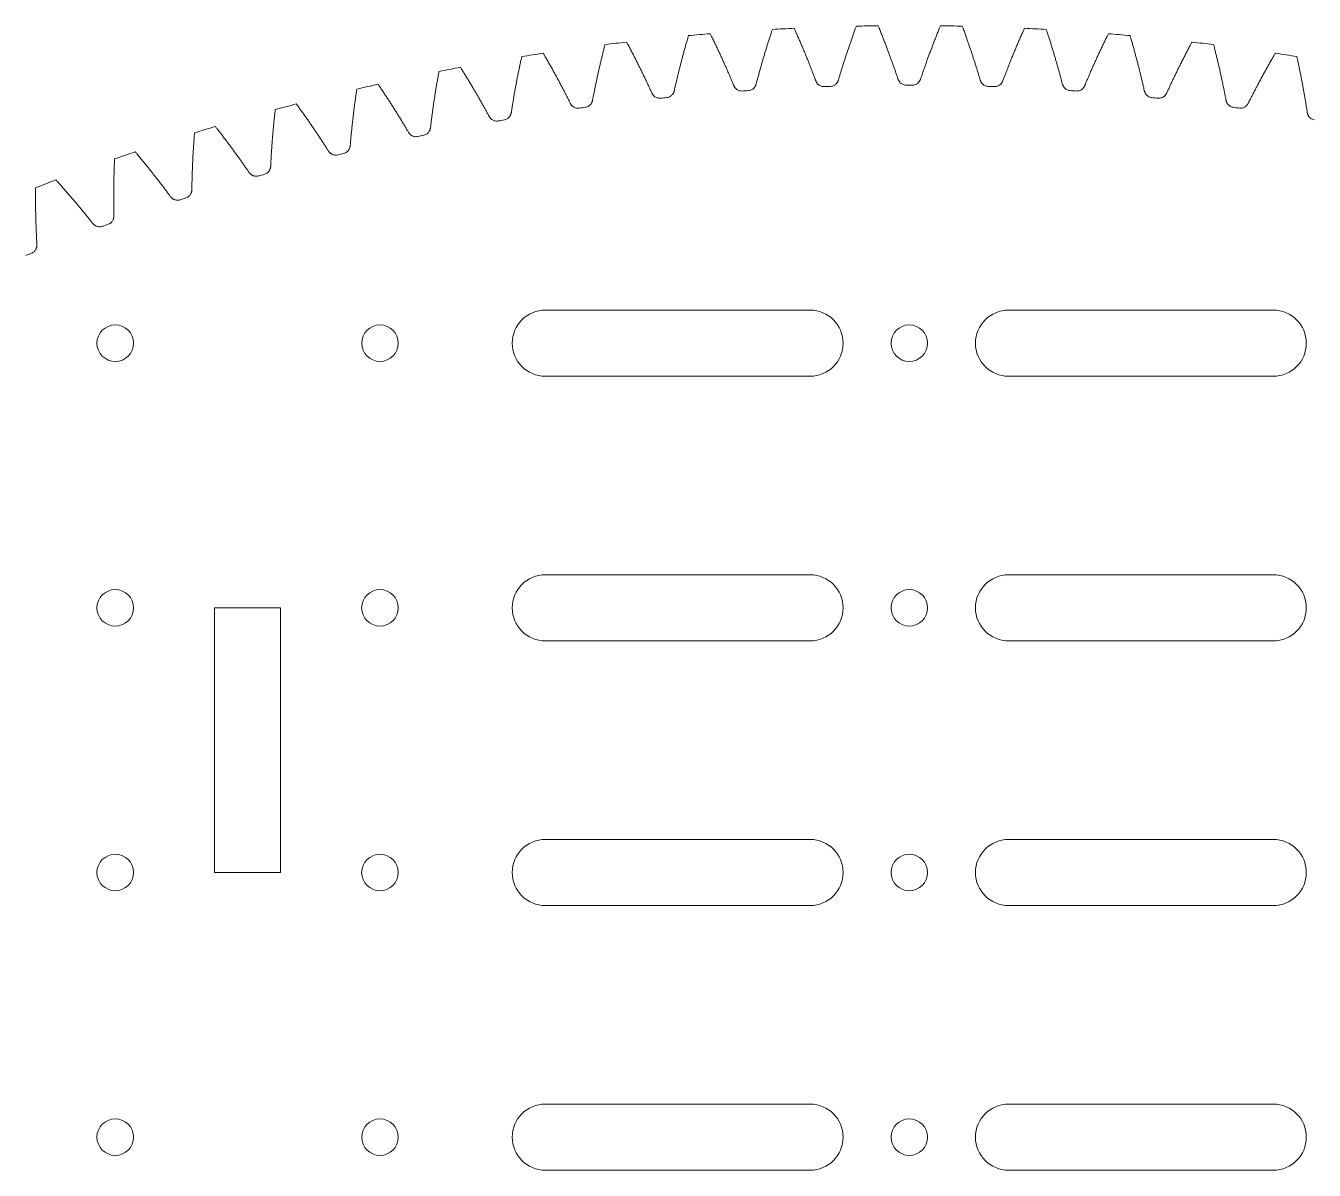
# Model space of a CAD drawing. Header units: inches. Extents: x 0.6 to 19, y 0.5 to 18.9.
# Drawn here: x 6.454 to 11.321, y 14.607 to 18.931 of the extents above; entities that cross this region are included whole.
import ezdxf

# ---------------------------------------------------------------- set-up
doc = ezdxf.new("R2010")
doc.units = ezdxf.units.IN
doc.header["$MEASUREMENT"] = 0

msp = doc.modelspace()

# ---------------------------------------------------------------- linework, layer by layer
at = {"color": 7, "linetype": 'Continuous', "lineweight": 15}
for p, q in [((9.4166, 17.8572), (8.4166, 17.8572)), ((11.1666, 17.8572), (10.1666, 17.8572)), ((8.4166, 17.6072), (9.4166, 17.6072)), ((10.1666, 17.6072), (11.1666, 17.6072)), ((9.4166, 16.8572), (8.4166, 16.8572)), ((11.1666, 16.8572), (10.1666, 16.8572)), ((7.1666, 16.7322), (7.4166, 16.7322)), ((7.1666, 16.7322), (7.1666, 15.7322)), ((7.4166, 16.7322), (7.4166, 15.7322)), ((8.4166, 16.6072), (9.4166, 16.6072)), ((10.1666, 16.6072), (11.1666, 16.6072)), ((9.4166, 15.8572), (8.4166, 15.8572)), ((11.1666, 15.8572), (10.1666, 15.8572)), ((7.1666, 15.7322), (7.4166, 15.7322)), ((8.4166, 15.6072), (9.4166, 15.6072)), ((10.1666, 15.6072), (11.1666, 15.6072)), ((9.4166, 14.8572), (8.4166, 14.8572)), ((11.1666, 14.8572), (10.1666, 14.8572)), ((8.4166, 14.6072), (9.4166, 14.6072)), ((10.1666, 14.6072), (11.1666, 14.6072))]:
    msp.add_line(p, q, dxfattribs=at)
for centre, radius in [((6.7916, 17.7322), 0.069), ((7.7916, 17.7322), 0.0689), ((9.7916, 17.7322), 0.069), ((6.7916, 16.7322), 0.069), ((7.7916, 16.7322), 0.069), ((9.7916, 16.7322), 0.069), ((6.7916, 15.7322), 0.069), ((7.7916, 15.7322), 0.069), ((9.7916, 15.7322), 0.069), ((6.7916, 14.7322), 0.069), ((7.7916, 14.7322), 0.0689), ((9.7916, 14.7322), 0.069)]:
    msp.add_circle(centre, radius, dxfattribs=at)
for centre, radius, start, end in [((9.7916, 9.7322), 9.2, 94.6889, 95.20121), ((9.7916, 9.7322), 9.2, 92.71088, 93.22319), ((9.7916, 9.7322), 9.2, 90.73285, 91.24517), ((9.7916, 9.7322), 9.2, 88.75483, 89.26715), ((9.7916, 9.7322), 9.2, 86.77681, 87.28912), ((9.7916, 9.7322), 9.2, 84.79879, 85.3111), ((9.7916, 9.7322), 9.2, 96.66692, 97.17923), ((9.7916, 9.7322), 9.2, 82.82077, 83.33308), ((9.7916, 9.7322), 9.2, 98.64494, 99.15726), ((9.7916, 9.7322), 9.2, 80.84274, 81.35506), ((9.7916, 9.7322), 9.2, 100.62296, 101.13528), ((9.7916, 9.7322), 9.2, 102.60099, 103.1133), ((9.7916, 9.7322), 8.975, 91.90223, 92.05381), ((9.7916, 9.7322), 8.975, 89.92421, 90.07579), ((9.7916, 9.7322), 8.975, 87.94619, 88.09777), ((9.7916, 9.7322), 8.975, 95.85828, 96.00986), ((9.7916, 9.7322), 8.975, 93.88025, 94.03183), ((9.7916, 9.7322), 8.975, 85.96817, 86.11975), ((9.7916, 9.7322), 8.975, 83.99014, 84.14172), ((9.7916, 9.7322), 9.2, 104.57901, 105.09132), ((9.7916, 9.7322), 8.975, 97.8363, 97.98788), ((9.7916, 9.7322), 8.975, 82.01212, 82.1637), ((9.7916, 9.7322), 9.2, 106.55703, 107.06934), ((9.7916, 9.7322), 8.975, 99.81432, 99.9659), ((9.7916, 9.7322), 8.975, 101.79234, 101.94392), ((9.7916, 9.7322), 9.2, 108.53505, 109.04737), ((9.7916, 9.7322), 8.975, 103.77036, 103.92194), ((9.7916, 9.7322), 8.975, 105.74839, 105.89997), ((9.7916, 9.7322), 9.2, 110.51307, 111.02539), ((9.7916, 9.7322), 8.975, 107.72641, 107.87799), ((9.7916, 9.7322), 8.975, 109.70443, 109.85601), ((9.7916, 9.7322), 8.975, 111.68245, 111.83403), ((8.4166, 17.7322), 0.125, 90, 270), ((9.4166, 17.7322), 0.125, 270, 90), ((10.1666, 17.7322), 0.125, 90, 270), ((11.1666, 17.7322), 0.125, 270, 90), ((8.4166, 16.7322), 0.125, 90, 270), ((9.4166, 16.7322), 0.125, 270, 90), ((10.1666, 16.7322), 0.125, 90, 270), ((11.1666, 16.7322), 0.125, 270, 90), ((8.4166, 15.7322), 0.125, 90, 270), ((9.4166, 15.7322), 0.125, 270, 90), ((10.1666, 15.7322), 0.125, 90, 270), ((11.1666, 15.7322), 0.125, 270, 90), ((8.4166, 14.7322), 0.125, 90, 270), ((9.4166, 14.7322), 0.125, 270, 90), ((10.1666, 14.7322), 0.125, 90, 270), ((11.1666, 14.7322), 0.125, 270, 90)]:
    msp.add_arc(centre, radius, start, end, dxfattribs=at)
for points, knots in [([(8.8755, 18.6604), (8.878, 18.6608), (8.8826, 18.6616), (8.8887, 18.6646), (8.8932, 18.6681), (8.8965, 18.6715), (8.8987, 18.6746), (8.9003, 18.6774), (8.9015, 18.6797), (8.9023, 18.6818), (8.903, 18.6837), (8.9035, 18.6855), (8.9046, 18.6899), (8.9063, 18.6982), (8.9091, 18.7104), (8.9123, 18.7238), (8.9155, 18.7375), (8.9189, 18.7513), (8.9223, 18.7653), (8.9259, 18.7795), (8.9296, 18.7938), (8.9334, 18.8083), (8.9374, 18.823), (8.9414, 18.8378), (8.9456, 18.8528), (8.9499, 18.868), (8.9539, 18.8819), (8.9565, 18.8907), (8.9576, 18.8944)], [0, 0, 0, 0, 0.0281422, 0.0544033, 0.076448, 0.0943064, 0.1087144, 0.1205172, 0.1304264, 0.1389802, 0.1465701, 0.1534791, 0.1599127, 0.1988525, 0.2512062, 0.3043093, 0.3581618, 0.4127637, 0.468115, 0.5242158, 0.5810659, 0.6386654, 0.6970143, 0.7561127, 0.8159604, 0.8765575, 0.9379041, 0.9821736, 0.9821736, 0.9821736, 0.9821736]), ([(9.0396, 18.9015), (9.0413, 18.898), (9.0453, 18.8898), (9.0516, 18.8768), (9.0585, 18.8626), (9.0652, 18.8485), (9.0717, 18.8346), (9.0781, 18.8208), (9.0844, 18.8072), (9.0905, 18.7937), (9.0965, 18.7804), (9.1023, 18.7672), (9.108, 18.7541), (9.1135, 18.7413), (9.1189, 18.7285), (9.1238, 18.717), (9.1269, 18.7091), (9.1288, 18.705), (9.1296, 18.7033), (9.1305, 18.7016), (9.1317, 18.6996), (9.1332, 18.6975), (9.1353, 18.6951), (9.138, 18.6924), (9.1418, 18.6896), (9.1469, 18.687), (9.1534, 18.6851), (9.1581, 18.685), (9.1606, 18.685)], [0.0178264, 0.0178264, 0.0178264, 0.0178264, 0.0620959, 0.1234425, 0.1840396, 0.2438873, 0.3029857, 0.3613346, 0.4189341, 0.4757842, 0.531885, 0.5872363, 0.6418382, 0.6956907, 0.7487938, 0.8011475, 0.8400873, 0.8465209, 0.8534299, 0.8610198, 0.8695736, 0.8794828, 0.8912856, 0.9056936, 0.923552, 0.9455967, 0.9718578, 1, 1, 1, 1]), ([(9.1843, 18.6867), (9.1867, 18.687), (9.1914, 18.6877), (9.1975, 18.6905), (9.2022, 18.6938), (9.2056, 18.6971), (9.2079, 18.7001), (9.2096, 18.7028), (9.2108, 18.7051), (9.2117, 18.7072), (9.2125, 18.7091), (9.213, 18.7108), (9.2143, 18.7151), (9.2163, 18.7234), (9.2196, 18.7355), (9.2231, 18.7488), (9.2269, 18.7624), (9.2307, 18.7761), (9.2346, 18.7899), (9.2387, 18.804), (9.2429, 18.8182), (9.2472, 18.8325), (9.2517, 18.847), (9.2562, 18.8617), (9.2609, 18.8766), (9.2658, 18.8916), (9.2702, 18.9053), (9.2731, 18.914), (9.2743, 18.9177)], [0, 0, 0, 0, 0.0281422, 0.0544033, 0.076448, 0.0943064, 0.1087144, 0.1205172, 0.1304264, 0.1389802, 0.1465701, 0.1534791, 0.1599127, 0.1988525, 0.2512062, 0.3043093, 0.3581618, 0.4127637, 0.468115, 0.5242158, 0.5810659, 0.6386654, 0.6970143, 0.7561127, 0.8159604, 0.8765575, 0.9379041, 0.9821736, 0.9821736, 0.9821736, 0.9821736]), ([(9.3565, 18.9219), (9.3581, 18.9184), (9.3618, 18.9101), (9.3677, 18.8969), (9.3741, 18.8825), (9.3803, 18.8682), (9.3863, 18.854), (9.3923, 18.84), (9.398, 18.8262), (9.4037, 18.8125), (9.4092, 18.799), (9.4145, 18.7856), (9.4198, 18.7724), (9.4249, 18.7593), (9.4298, 18.7464), (9.4343, 18.7347), (9.4372, 18.7267), (9.4389, 18.7225), (9.4396, 18.7208), (9.4405, 18.719), (9.4416, 18.7171), (9.4431, 18.7149), (9.445, 18.7124), (9.4477, 18.7097), (9.4514, 18.7067), (9.4564, 18.7039), (9.4628, 18.7017), (9.4675, 18.7016), (9.47, 18.7015)], [0.0178264, 0.0178264, 0.0178264, 0.0178264, 0.0620959, 0.1234425, 0.1840396, 0.2438873, 0.3029857, 0.3613346, 0.4189341, 0.4757842, 0.531885, 0.5872363, 0.6418382, 0.6956907, 0.7487938, 0.8011475, 0.8400873, 0.8465209, 0.8534299, 0.8610198, 0.8695736, 0.8794828, 0.8912856, 0.9056936, 0.923552, 0.9455967, 0.9718578, 1, 1, 1, 1]), ([(9.4937, 18.7023), (9.4961, 18.7026), (9.5008, 18.7031), (9.5071, 18.7056), (9.5119, 18.7088), (9.5154, 18.712), (9.5178, 18.7149), (9.5196, 18.7175), (9.5209, 18.7198), (9.5219, 18.7219), (9.5226, 18.7237), (9.5233, 18.7254), (9.5247, 18.7297), (9.527, 18.7379), (9.5307, 18.7499), (9.5347, 18.7631), (9.5389, 18.7765), (9.5432, 18.79), (9.5476, 18.8037), (9.5522, 18.8176), (9.5568, 18.8317), (9.5616, 18.8459), (9.5666, 18.8603), (9.5717, 18.8748), (9.5769, 18.8895), (9.5822, 18.9043), (9.5872, 18.9179), (9.5903, 18.9265), (9.5917, 18.9301)], [0, 0, 0, 0, 0.0281422, 0.0544033, 0.076448, 0.0943064, 0.1087144, 0.1205172, 0.1304264, 0.1389802, 0.1465701, 0.1534791, 0.1599127, 0.1988525, 0.2512062, 0.3043093, 0.3581618, 0.4127637, 0.468115, 0.5242158, 0.5810659, 0.6386654, 0.6970143, 0.7561127, 0.8159604, 0.8765575, 0.9379041, 0.9821736, 0.9821736, 0.9821736, 0.9821736]), ([(9.6739, 18.9315), (9.6754, 18.9279), (9.6789, 18.9195), (9.6843, 18.9061), (9.6901, 18.8914), (9.6959, 18.8769), (9.7014, 18.8626), (9.7069, 18.8484), (9.7122, 18.8344), (9.7173, 18.8205), (9.7224, 18.8068), (9.7273, 18.7932), (9.732, 18.7798), (9.7367, 18.7666), (9.7412, 18.7535), (9.7452, 18.7416), (9.7478, 18.7336), (9.7494, 18.7293), (9.7501, 18.7276), (9.7509, 18.7258), (9.752, 18.7238), (9.7533, 18.7216), (9.7552, 18.719), (9.7577, 18.7162), (9.7613, 18.7131), (9.7663, 18.7101), (9.7726, 18.7078), (9.7773, 18.7074), (9.7797, 18.7072)], [0.0178264, 0.0178264, 0.0178264, 0.0178264, 0.0620959, 0.1234425, 0.1840396, 0.2438873, 0.3029857, 0.3613346, 0.4189341, 0.4757842, 0.531885, 0.5872363, 0.6418382, 0.6956907, 0.7487938, 0.8011475, 0.8400873, 0.8465209, 0.8534299, 0.8610198, 0.8695736, 0.8794828, 0.8912856, 0.9056936, 0.923552, 0.9455967, 0.9718578, 1, 1, 1, 1]), ([(9.8035, 18.7072), (9.8059, 18.7074), (9.8107, 18.7078), (9.817, 18.7101), (9.8219, 18.7131), (9.8255, 18.7162), (9.828, 18.719), (9.8299, 18.7216), (9.8313, 18.7238), (9.8323, 18.7258), (9.8332, 18.7276), (9.8338, 18.7293), (9.8354, 18.7336), (9.838, 18.7416), (9.8421, 18.7535), (9.8466, 18.7666), (9.8512, 18.7798), (9.856, 18.7932), (9.8609, 18.8068), (9.8659, 18.8205), (9.8711, 18.8344), (9.8764, 18.8484), (9.8818, 18.8626), (9.8874, 18.8769), (9.8931, 18.8914), (9.8989, 18.9061), (9.9043, 18.9195), (9.9078, 18.9279), (9.9093, 18.9315)], [0, 0, 0, 0, 0.0281422, 0.0544033, 0.076448, 0.0943064, 0.1087144, 0.1205172, 0.1304264, 0.1389802, 0.1465701, 0.1534791, 0.1599127, 0.1988525, 0.2512062, 0.3043093, 0.3581618, 0.4127637, 0.468115, 0.5242158, 0.5810659, 0.6386654, 0.6970143, 0.7561127, 0.8159604, 0.8765575, 0.9379041, 0.9821736, 0.9821736, 0.9821736, 0.9821736]), ([(9.9915, 18.9301), (9.9929, 18.9265), (9.9961, 18.9179), (10.001, 18.9043), (10.0063, 18.8895), (10.0116, 18.8748), (10.0166, 18.8603), (10.0216, 18.8459), (10.0264, 18.8317), (10.0311, 18.8176), (10.0356, 18.8037), (10.04, 18.79), (10.0443, 18.7765), (10.0485, 18.7631), (10.0526, 18.7499), (10.0562, 18.7379), (10.0585, 18.7297), (10.0599, 18.7254), (10.0606, 18.7237), (10.0613, 18.7219), (10.0623, 18.7198), (10.0636, 18.7175), (10.0654, 18.7149), (10.0679, 18.712), (10.0713, 18.7088), (10.0762, 18.7056), (10.0824, 18.7031), (10.0871, 18.7026), (10.0895, 18.7023)], [0.0178264, 0.0178264, 0.0178264, 0.0178264, 0.0620959, 0.1234425, 0.1840396, 0.2438873, 0.3029857, 0.3613346, 0.4189341, 0.4757842, 0.531885, 0.5872363, 0.6418382, 0.6956907, 0.7487938, 0.8011475, 0.8400873, 0.8465209, 0.8534299, 0.8610198, 0.8695736, 0.8794828, 0.8912856, 0.9056936, 0.923552, 0.9455967, 0.9718578, 1, 1, 1, 1]), ([(10.1133, 18.7015), (10.1157, 18.7016), (10.1204, 18.7017), (10.1268, 18.7039), (10.1319, 18.7067), (10.1355, 18.7097), (10.1382, 18.7124), (10.1401, 18.7149), (10.1416, 18.7171), (10.1427, 18.719), (10.1436, 18.7208), (10.1444, 18.7225), (10.1461, 18.7267), (10.1489, 18.7347), (10.1534, 18.7464), (10.1584, 18.7593), (10.1635, 18.7724), (10.1687, 18.7856), (10.174, 18.799), (10.1795, 18.8125), (10.1852, 18.8262), (10.191, 18.84), (10.1969, 18.854), (10.2029, 18.8682), (10.2091, 18.8825), (10.2155, 18.8969), (10.2214, 18.9101), (10.2251, 18.9184), (10.2267, 18.9219)], [0, 0, 0, 0, 0.0281422, 0.0544033, 0.076448, 0.0943064, 0.1087144, 0.1205172, 0.1304264, 0.1389802, 0.1465701, 0.1534791, 0.1599127, 0.1988525, 0.2512062, 0.3043093, 0.3581618, 0.4127637, 0.468115, 0.5242158, 0.5810659, 0.6386654, 0.6970143, 0.7561127, 0.8159604, 0.8765575, 0.9379041, 0.9821736, 0.9821736, 0.9821736, 0.9821736]), ([(10.3089, 18.9177), (10.3101, 18.914), (10.313, 18.9053), (10.3175, 18.8916), (10.3223, 18.8766), (10.327, 18.8617), (10.3316, 18.847), (10.336, 18.8325), (10.3403, 18.8182), (10.3445, 18.804), (10.3486, 18.7899), (10.3525, 18.7761), (10.3564, 18.7624), (10.3601, 18.7488), (10.3637, 18.7355), (10.3669, 18.7234), (10.3689, 18.7151), (10.3702, 18.7108), (10.3708, 18.7091), (10.3715, 18.7072), (10.3724, 18.7051), (10.3736, 18.7028), (10.3753, 18.7001), (10.3776, 18.6971), (10.381, 18.6938), (10.3857, 18.6905), (10.3918, 18.6877), (10.3965, 18.687), (10.399, 18.6867)], [0.0178264, 0.0178264, 0.0178264, 0.0178264, 0.0620959, 0.1234425, 0.1840396, 0.2438873, 0.3029857, 0.3613346, 0.4189341, 0.4757842, 0.531885, 0.5872363, 0.6418382, 0.6956907, 0.7487938, 0.8011475, 0.8400873, 0.8465209, 0.8534299, 0.8610198, 0.8695736, 0.8794828, 0.8912856, 0.9056936, 0.923552, 0.9455967, 0.9718578, 1, 1, 1, 1]), ([(10.4226, 18.685), (10.4251, 18.685), (10.4298, 18.6851), (10.4363, 18.687), (10.4414, 18.6896), (10.4452, 18.6924), (10.448, 18.6951), (10.45, 18.6975), (10.4515, 18.6996), (10.4527, 18.7016), (10.4537, 18.7033), (10.4545, 18.705), (10.4563, 18.7091), (10.4594, 18.717), (10.4643, 18.7285), (10.4697, 18.7413), (10.4753, 18.7541), (10.4809, 18.7672), (10.4868, 18.7804), (10.4927, 18.7937), (10.4988, 18.8072), (10.5051, 18.8208), (10.5115, 18.8346), (10.518, 18.8485), (10.5247, 18.8626), (10.5316, 18.8768), (10.5379, 18.8898), (10.542, 18.898), (10.5437, 18.9015)], [0, 0, 0, 0, 0.0281422, 0.0544033, 0.076448, 0.0943064, 0.1087144, 0.1205172, 0.1304264, 0.1389802, 0.1465701, 0.1534791, 0.1599127, 0.1988525, 0.2512062, 0.3043093, 0.3581618, 0.4127637, 0.468115, 0.5242158, 0.5810659, 0.6386654, 0.6970143, 0.7561127, 0.8159604, 0.8765575, 0.9379041, 0.9821736, 0.9821736, 0.9821736, 0.9821736]), ([(10.6256, 18.8944), (10.6267, 18.8907), (10.6293, 18.8819), (10.6333, 18.868), (10.6376, 18.8528), (10.6418, 18.8378), (10.6458, 18.823), (10.6498, 18.8083), (10.6536, 18.7938), (10.6573, 18.7795), (10.6609, 18.7653), (10.6644, 18.7513), (10.6677, 18.7375), (10.671, 18.7238), (10.6741, 18.7104), (10.6769, 18.6982), (10.6787, 18.6899), (10.6797, 18.6855), (10.6803, 18.6837), (10.6809, 18.6818), (10.6818, 18.6797), (10.6829, 18.6774), (10.6845, 18.6746), (10.6867, 18.6715), (10.69, 18.6681), (10.6946, 18.6646), (10.7006, 18.6616), (10.7053, 18.6608), (10.7077, 18.6604)], [0.0178264, 0.0178264, 0.0178264, 0.0178264, 0.0620959, 0.1234425, 0.1840396, 0.2438873, 0.3029857, 0.3613346, 0.4189341, 0.4757842, 0.531885, 0.5872363, 0.6418382, 0.6956907, 0.7487938, 0.8011475, 0.8400873, 0.8465209, 0.8534299, 0.8610198, 0.8695736, 0.8794828, 0.8912856, 0.9056936, 0.923552, 0.9455967, 0.9718578, 1, 1, 1, 1]), ([(8.5679, 18.6234), (8.5703, 18.6239), (8.575, 18.6249), (8.5809, 18.6281), (8.5854, 18.6318), (8.5885, 18.6353), (8.5906, 18.6385), (8.5921, 18.6413), (8.5932, 18.6437), (8.5939, 18.6458), (8.5945, 18.6477), (8.595, 18.6495), (8.5959, 18.6539), (8.5974, 18.6623), (8.5998, 18.6746), (8.6024, 18.6881), (8.6052, 18.7019), (8.6081, 18.7158), (8.6111, 18.7299), (8.6142, 18.7442), (8.6174, 18.7586), (8.6207, 18.7733), (8.6241, 18.7881), (8.6276, 18.8031), (8.6313, 18.8182), (8.6351, 18.8335), (8.6386, 18.8475), (8.6409, 18.8564), (8.6419, 18.8601)], [0, 0, 0, 0, 0.0281422, 0.0544033, 0.076448, 0.0943064, 0.1087144, 0.1205172, 0.1304264, 0.1389802, 0.1465701, 0.1534791, 0.1599127, 0.1988525, 0.2512062, 0.3043093, 0.3581618, 0.4127637, 0.468115, 0.5242158, 0.5810659, 0.6386654, 0.6970143, 0.7561127, 0.8159604, 0.8765575, 0.9379041, 0.9821736, 0.9821736, 0.9821736, 0.9821736]), ([(8.7235, 18.87), (8.7253, 18.8666), (8.7297, 18.8586), (8.7364, 18.8458), (8.7438, 18.8319), (8.751, 18.818), (8.758, 18.8043), (8.7649, 18.7908), (8.7716, 18.7774), (8.7781, 18.7641), (8.7846, 18.751), (8.7908, 18.738), (8.797, 18.7252), (8.8029, 18.7125), (8.8088, 18.6999), (8.8141, 18.6886), (8.8175, 18.6808), (8.8194, 18.6767), (8.8203, 18.6751), (8.8213, 18.6734), (8.8226, 18.6715), (8.8242, 18.6694), (8.8263, 18.6671), (8.8291, 18.6645), (8.833, 18.6618), (8.8382, 18.6594), (8.8447, 18.6577), (8.8495, 18.6578), (8.8519, 18.6579)], [0.0178264, 0.0178264, 0.0178264, 0.0178264, 0.0620959, 0.1234425, 0.1840396, 0.2438873, 0.3029857, 0.3613346, 0.4189341, 0.4757842, 0.531885, 0.5872363, 0.6418382, 0.6956907, 0.7487938, 0.8011475, 0.8400873, 0.8465209, 0.8534299, 0.8610198, 0.8695736, 0.8794828, 0.8912856, 0.9056936, 0.923552, 0.9455967, 0.9718578, 1, 1, 1, 1]), ([(10.7313, 18.6579), (10.7337, 18.6578), (10.7385, 18.6577), (10.745, 18.6594), (10.7502, 18.6618), (10.7541, 18.6645), (10.7569, 18.6671), (10.759, 18.6694), (10.7606, 18.6715), (10.7619, 18.6734), (10.7629, 18.6751), (10.7638, 18.6767), (10.7657, 18.6808), (10.7692, 18.6886), (10.7744, 18.6999), (10.7803, 18.7125), (10.7863, 18.7252), (10.7924, 18.738), (10.7987, 18.751), (10.8051, 18.7641), (10.8116, 18.7774), (10.8184, 18.7908), (10.8252, 18.8043), (10.8323, 18.818), (10.8394, 18.8319), (10.8468, 18.8458), (10.8535, 18.8586), (10.8579, 18.8666), (10.8597, 18.87)], [0, 0, 0, 0, 0.0281422, 0.0544033, 0.076448, 0.0943064, 0.1087144, 0.1205172, 0.1304264, 0.1389802, 0.1465701, 0.1534791, 0.1599127, 0.1988525, 0.2512062, 0.3043093, 0.3581618, 0.4127637, 0.468115, 0.5242158, 0.5810659, 0.6386654, 0.6970143, 0.7561127, 0.8159604, 0.8765575, 0.9379041, 0.9821736, 0.9821736, 0.9821736, 0.9821736]), ([(10.9414, 18.8601), (10.9423, 18.8564), (10.9446, 18.8475), (10.9481, 18.8335), (10.9519, 18.8182), (10.9556, 18.8031), (10.9591, 18.7881), (10.9625, 18.7733), (10.9659, 18.7586), (10.9691, 18.7442), (10.9722, 18.7299), (10.9751, 18.7158), (10.978, 18.7019), (10.9808, 18.6881), (10.9834, 18.6746), (10.9858, 18.6623), (10.9873, 18.6539), (10.9883, 18.6495), (10.9887, 18.6477), (10.9893, 18.6458), (10.9901, 18.6437), (10.9911, 18.6413), (10.9926, 18.6385), (10.9947, 18.6353), (10.9979, 18.6318), (11.0023, 18.6281), (11.0082, 18.6249), (11.0129, 18.6239), (11.0153, 18.6234)], [0.0178264, 0.0178264, 0.0178264, 0.0178264, 0.0620959, 0.1234425, 0.1840396, 0.2438873, 0.3029857, 0.3613346, 0.4189341, 0.4757842, 0.531885, 0.5872363, 0.6418382, 0.6956907, 0.7487938, 0.8011475, 0.8400873, 0.8465209, 0.8534299, 0.8610198, 0.8695736, 0.8794828, 0.8912856, 0.9056936, 0.923552, 0.9455967, 0.9718578, 1, 1, 1, 1]), ([(8.2618, 18.5759), (8.2641, 18.5765), (8.2688, 18.5776), (8.2745, 18.581), (8.2789, 18.5848), (8.2819, 18.5885), (8.2839, 18.5917), (8.2853, 18.5945), (8.2863, 18.597), (8.287, 18.5991), (8.2875, 18.6011), (8.2879, 18.6029), (8.2887, 18.6073), (8.2899, 18.6157), (8.2918, 18.6281), (8.294, 18.6418), (8.2963, 18.6556), (8.2987, 18.6696), (8.3012, 18.6838), (8.3038, 18.6982), (8.3065, 18.7127), (8.3093, 18.7275), (8.3122, 18.7424), (8.3153, 18.7575), (8.3184, 18.7727), (8.3216, 18.7882), (8.3247, 18.8023), (8.3266, 18.8112), (8.3275, 18.815)], [0, 0, 0, 0, 0.0281422, 0.0544033, 0.076448, 0.0943064, 0.1087144, 0.1205172, 0.1304264, 0.1389802, 0.1465701, 0.1534791, 0.1599127, 0.1988525, 0.2512062, 0.3043093, 0.3581618, 0.4127637, 0.468115, 0.5242158, 0.5810659, 0.6386654, 0.6970143, 0.7561127, 0.8159604, 0.8765575, 0.9379041, 0.9821736, 0.9821736, 0.9821736, 0.9821736]), ([(8.4087, 18.8277), (8.4107, 18.8244), (8.4153, 18.8165), (8.4225, 18.804), (8.4303, 18.7903), (8.438, 18.7767), (8.4455, 18.7633), (8.4528, 18.7499), (8.46, 18.7368), (8.467, 18.7237), (8.4739, 18.7108), (8.4806, 18.6981), (8.4872, 18.6855), (8.4936, 18.673), (8.4998, 18.6607), (8.5055, 18.6495), (8.5092, 18.6419), (8.5113, 18.6378), (8.5122, 18.6363), (8.5133, 18.6346), (8.5146, 18.6328), (8.5163, 18.6307), (8.5185, 18.6285), (8.5214, 18.626), (8.5254, 18.6234), (8.5307, 18.6211), (8.5372, 18.6197), (8.542, 18.62), (8.5444, 18.6202)], [0.0178264, 0.0178264, 0.0178264, 0.0178264, 0.0620959, 0.1234425, 0.1840396, 0.2438873, 0.3029857, 0.3613346, 0.4189341, 0.4757842, 0.531885, 0.5872363, 0.6418382, 0.6956907, 0.7487938, 0.8011475, 0.8400873, 0.8465209, 0.8534299, 0.8610198, 0.8695736, 0.8794828, 0.8912856, 0.9056936, 0.923552, 0.9455967, 0.9718578, 1, 1, 1, 1]), ([(11.0388, 18.6202), (11.0413, 18.62), (11.046, 18.6197), (11.0525, 18.6211), (11.0578, 18.6234), (11.0618, 18.626), (11.0647, 18.6285), (11.0669, 18.6307), (11.0686, 18.6328), (11.0699, 18.6346), (11.071, 18.6363), (11.0719, 18.6378), (11.074, 18.6419), (11.0777, 18.6495), (11.0834, 18.6607), (11.0896, 18.673), (11.0961, 18.6855), (11.1026, 18.6981), (11.1093, 18.7108), (11.1162, 18.7237), (11.1232, 18.7368), (11.1304, 18.7499), (11.1377, 18.7633), (11.1452, 18.7767), (11.1529, 18.7903), (11.1607, 18.804), (11.1679, 18.8165), (11.1725, 18.8244), (11.1745, 18.8277)], [0, 0, 0, 0, 0.0281422, 0.0544033, 0.076448, 0.0943064, 0.1087144, 0.1205172, 0.1304264, 0.1389802, 0.1465701, 0.1534791, 0.1599127, 0.1988525, 0.2512062, 0.3043093, 0.3581618, 0.4127637, 0.468115, 0.5242158, 0.5810659, 0.6386654, 0.6970143, 0.7561127, 0.8159604, 0.8765575, 0.9379041, 0.9821736, 0.9821736, 0.9821736, 0.9821736]), ([(11.2557, 18.815), (11.2566, 18.8112), (11.2585, 18.8023), (11.2616, 18.7882), (11.2648, 18.7727), (11.268, 18.7575), (11.271, 18.7424), (11.2739, 18.7275), (11.2767, 18.7127), (11.2794, 18.6982), (11.282, 18.6838), (11.2845, 18.6696), (11.2869, 18.6556), (11.2892, 18.6418), (11.2914, 18.6281), (11.2934, 18.6157), (11.2945, 18.6073), (11.2953, 18.6029), (11.2957, 18.6011), (11.2962, 18.5991), (11.2969, 18.597), (11.2979, 18.5945), (11.2993, 18.5917), (11.3013, 18.5885), (11.3043, 18.5848), (11.3087, 18.581), (11.3145, 18.5776), (11.3191, 18.5765), (11.3214, 18.5759)], [0.0178264, 0.0178264, 0.0178264, 0.0178264, 0.0620959, 0.1234425, 0.1840396, 0.2438873, 0.3029857, 0.3613346, 0.4189341, 0.4757842, 0.531885, 0.5872363, 0.6418382, 0.6956907, 0.7487938, 0.8011475, 0.8400873, 0.8465209, 0.8534299, 0.8610198, 0.8695736, 0.8794828, 0.8912856, 0.9056936, 0.923552, 0.9455967, 0.9718578, 1, 1, 1, 1]), ([(7.9574, 18.5178), (7.9598, 18.5185), (7.9643, 18.5198), (7.97, 18.5234), (7.9742, 18.5273), (7.9771, 18.5311), (7.979, 18.5344), (7.9803, 18.5373), (7.9812, 18.5398), (7.9818, 18.5419), (7.9823, 18.5439), (7.9826, 18.5457), (7.9832, 18.5502), (7.9841, 18.5586), (7.9857, 18.571), (7.9874, 18.5848), (7.9892, 18.5987), (7.9911, 18.6128), (7.9931, 18.627), (7.9952, 18.6415), (7.9974, 18.6561), (7.9997, 18.6709), (8.0021, 18.686), (8.0046, 18.7011), (8.0072, 18.7165), (8.0099, 18.732), (8.0125, 18.7462), (8.0141, 18.7553), (8.0148, 18.759)], [0, 0, 0, 0, 0.0281422, 0.0544033, 0.076448, 0.0943064, 0.1087144, 0.1205172, 0.1304264, 0.1389802, 0.1465701, 0.1534791, 0.1599127, 0.1988525, 0.2512062, 0.3043093, 0.3581618, 0.4127637, 0.468115, 0.5242158, 0.5810659, 0.6386654, 0.6970143, 0.7561127, 0.8159604, 0.8765575, 0.9379041, 0.9821736, 0.9821736, 0.9821736, 0.9821736]), ([(8.0956, 18.7746), (8.0977, 18.7713), (8.1026, 18.7636), (8.1102, 18.7513), (8.1185, 18.7379), (8.1266, 18.7246), (8.1346, 18.7114), (8.1423, 18.6984), (8.15, 18.6854), (8.1574, 18.6727), (8.1648, 18.66), (8.1719, 18.6475), (8.1789, 18.6351), (8.1857, 18.6229), (8.1924, 18.6108), (8.1985, 18.5998), (8.2024, 18.5923), (8.2047, 18.5883), (8.2056, 18.5868), (8.2068, 18.5852), (8.2082, 18.5834), (8.2099, 18.5814), (8.2122, 18.5792), (8.2152, 18.5768), (8.2192, 18.5744), (8.2246, 18.5723), (8.2312, 18.5711), (8.2359, 18.5716), (8.2384, 18.5718)], [0.0178264, 0.0178264, 0.0178264, 0.0178264, 0.0620959, 0.1234425, 0.1840396, 0.2438873, 0.3029857, 0.3613346, 0.4189341, 0.4757842, 0.531885, 0.5872363, 0.6418382, 0.6956907, 0.7487938, 0.8011475, 0.8400873, 0.8465209, 0.8534299, 0.8610198, 0.8695736, 0.8794828, 0.8912856, 0.9056936, 0.923552, 0.9455967, 0.9718578, 1, 1, 1, 1]), ([(7.7845, 18.7106), (7.7867, 18.7075), (7.7919, 18.6999), (7.7999, 18.6879), (7.8086, 18.6748), (7.8172, 18.6618), (7.8256, 18.6489), (7.8339, 18.6361), (7.8419, 18.6234), (7.8498, 18.6109), (7.8576, 18.5985), (7.8651, 18.5863), (7.8726, 18.5742), (7.8798, 18.5622), (7.8869, 18.5503), (7.8933, 18.5395), (7.8976, 18.5322), (7.8999, 18.5283), (7.901, 18.5268), (7.9022, 18.5252), (7.9036, 18.5234), (7.9054, 18.5215), (7.9077, 18.5194), (7.9108, 18.5172), (7.915, 18.5149), (7.9204, 18.513), (7.9271, 18.512), (7.9318, 18.5126), (7.9342, 18.5129)], [0.0178264, 0.0178264, 0.0178264, 0.0178264, 0.0620959, 0.1234425, 0.1840396, 0.2438873, 0.3029857, 0.3613346, 0.4189341, 0.4757842, 0.531885, 0.5872363, 0.6418382, 0.6956907, 0.7487938, 0.8011475, 0.8400873, 0.8465209, 0.8534299, 0.8610198, 0.8695736, 0.8794828, 0.8912856, 0.9056936, 0.923552, 0.9455967, 0.9718578, 1, 1, 1, 1]), ([(7.6553, 18.4493), (7.6576, 18.45), (7.6621, 18.4515), (7.6677, 18.4553), (7.6717, 18.4594), (7.6745, 18.4632), (7.6763, 18.4666), (7.6775, 18.4695), (7.6783, 18.472), (7.6788, 18.4742), (7.6792, 18.4762), (7.6795, 18.478), (7.68, 18.4825), (7.6805, 18.491), (7.6817, 18.5034), (7.6829, 18.5172), (7.6842, 18.5312), (7.6857, 18.5453), (7.6872, 18.5597), (7.6888, 18.5742), (7.6905, 18.5889), (7.6923, 18.6038), (7.6941, 18.6188), (7.6961, 18.6341), (7.6982, 18.6496), (7.7004, 18.6652), (7.7024, 18.6795), (7.7038, 18.6885), (7.7043, 18.6923)], [0, 0, 0, 0, 0.0281422, 0.0544033, 0.076448, 0.0943064, 0.1087144, 0.1205172, 0.1304264, 0.1389802, 0.1465701, 0.1534791, 0.1599127, 0.1988525, 0.2512062, 0.3043093, 0.3581618, 0.4127637, 0.468115, 0.5242158, 0.5810659, 0.6386654, 0.6970143, 0.7561127, 0.8159604, 0.8765575, 0.9379041, 0.9821736, 0.9821736, 0.9821736, 0.9821736]), ([(7.3557, 18.3703), (7.358, 18.3712), (7.3624, 18.3728), (7.3679, 18.3768), (7.3718, 18.381), (7.3744, 18.3849), (7.3761, 18.3884), (7.3772, 18.3913), (7.3779, 18.3939), (7.3784, 18.3961), (7.3787, 18.3981), (7.3789, 18.3999), (7.3792, 18.4044), (7.3795, 18.4129), (7.3802, 18.4254), (7.3809, 18.4392), (7.3818, 18.4532), (7.3827, 18.4674), (7.3837, 18.4818), (7.3848, 18.4963), (7.386, 18.5111), (7.3873, 18.526), (7.3886, 18.5412), (7.3901, 18.5565), (7.3916, 18.572), (7.3933, 18.5877), (7.3948, 18.602), (7.3959, 18.6111), (7.3963, 18.615)], [0, 0, 0, 0, 0.0281422, 0.0544033, 0.076448, 0.0943064, 0.1087144, 0.1205172, 0.1304264, 0.1389802, 0.1465701, 0.1534791, 0.1599127, 0.1988525, 0.2512062, 0.3043093, 0.3581618, 0.4127637, 0.468115, 0.5242158, 0.5810659, 0.6386654, 0.6970143, 0.7561127, 0.8159604, 0.8765575, 0.9379041, 0.9821736, 0.9821736, 0.9821736, 0.9821736]), ([(7.4758, 18.636), (7.4781, 18.6329), (7.4835, 18.6255), (7.492, 18.6138), (7.5012, 18.601), (7.5102, 18.5883), (7.519, 18.5757), (7.5277, 18.5632), (7.5362, 18.5509), (7.5445, 18.5386), (7.5527, 18.5265), (7.5607, 18.5145), (7.5685, 18.5026), (7.5762, 18.4909), (7.5837, 18.4793), (7.5905, 18.4688), (7.5949, 18.4615), (7.5975, 18.4578), (7.5985, 18.4563), (7.5998, 18.4547), (7.6013, 18.453), (7.6032, 18.4512), (7.6056, 18.4492), (7.6087, 18.447), (7.613, 18.4449), (7.6185, 18.4432), (7.6251, 18.4424), (7.6298, 18.4432), (7.6322, 18.4436)], [0.0178264, 0.0178264, 0.0178264, 0.0178264, 0.0620959, 0.1234425, 0.1840396, 0.2438873, 0.3029857, 0.3613346, 0.4189341, 0.4757842, 0.531885, 0.5872363, 0.6418382, 0.6956907, 0.7487938, 0.8011475, 0.8400873, 0.8465209, 0.8534299, 0.8610198, 0.8695736, 0.8794828, 0.8912856, 0.9056936, 0.923552, 0.9455967, 0.9718578, 1, 1, 1, 1]), ([(7.1699, 18.5508), (7.1723, 18.5478), (7.1779, 18.5405), (7.1868, 18.5292), (7.1964, 18.5167), (7.2059, 18.5043), (7.2151, 18.492), (7.2242, 18.4798), (7.2332, 18.4678), (7.2419, 18.4558), (7.2505, 18.444), (7.2589, 18.4323), (7.2671, 18.4207), (7.2752, 18.4092), (7.2831, 18.3979), (7.2902, 18.3876), (7.295, 18.3805), (7.2976, 18.3768), (7.2987, 18.3754), (7.3, 18.3739), (7.3016, 18.3722), (7.3035, 18.3705), (7.306, 18.3685), (7.3092, 18.3665), (7.3135, 18.3645), (7.3191, 18.363), (7.3258, 18.3624), (7.3304, 18.3634), (7.3328, 18.3639)], [0.0178264, 0.0178264, 0.0178264, 0.0178264, 0.0620959, 0.1234425, 0.1840396, 0.2438873, 0.3029857, 0.3613346, 0.4189341, 0.4757842, 0.531885, 0.5872363, 0.6418382, 0.6956907, 0.7487938, 0.8011475, 0.8400873, 0.8465209, 0.8534299, 0.8610198, 0.8695736, 0.8794828, 0.8912856, 0.9056936, 0.923552, 0.9455967, 0.9718578, 1, 1, 1, 1]), ([(7.059, 18.2811), (7.0612, 18.282), (7.0656, 18.2838), (7.0709, 18.288), (7.0747, 18.2923), (7.0772, 18.2964), (7.0787, 18.2999), (7.0797, 18.3028), (7.0804, 18.3054), (7.0807, 18.3076), (7.081, 18.3096), (7.0811, 18.3114), (7.0813, 18.316), (7.0813, 18.3244), (7.0816, 18.337), (7.0818, 18.3508), (7.0822, 18.3648), (7.0827, 18.379), (7.0832, 18.3934), (7.0838, 18.408), (7.0844, 18.4228), (7.0852, 18.4378), (7.086, 18.453), (7.087, 18.4683), (7.088, 18.4839), (7.089, 18.4996), (7.0901, 18.514), (7.0908, 18.5232), (7.0911, 18.527)], [0, 0, 0, 0, 0.0281422, 0.0544033, 0.076448, 0.0943064, 0.1087144, 0.1205172, 0.1304264, 0.1389802, 0.1465701, 0.1534791, 0.1599127, 0.1988525, 0.2512062, 0.3043093, 0.3581618, 0.4127637, 0.468115, 0.5242158, 0.5810659, 0.6386654, 0.6970143, 0.7561127, 0.8159604, 0.8765575, 0.9379041, 0.9821736, 0.9821736, 0.9821736, 0.9821736]), ([(6.8671, 18.455), (6.8695, 18.4521), (6.8755, 18.4451), (6.8847, 18.434), (6.8948, 18.4218), (6.9046, 18.4098), (6.9143, 18.3978), (6.9238, 18.386), (6.9332, 18.3742), (6.9423, 18.3626), (6.9513, 18.3511), (6.9601, 18.3397), (6.9687, 18.3284), (6.9772, 18.3172), (6.9855, 18.3061), (6.993, 18.2961), (6.9979, 18.2892), (7.0007, 18.2856), (7.0019, 18.2842), (7.0032, 18.2827), (7.0049, 18.2811), (7.0068, 18.2794), (7.0094, 18.2776), (7.0127, 18.2756), (7.0171, 18.2738), (7.0227, 18.2725), (7.0294, 18.2722), (7.034, 18.2733), (7.0364, 18.2739)], [0.0178264, 0.0178264, 0.0178264, 0.0178264, 0.0620959, 0.1234425, 0.1840396, 0.2438873, 0.3029857, 0.3613346, 0.4189341, 0.4757842, 0.531885, 0.5872363, 0.6418382, 0.6956907, 0.7487938, 0.8011475, 0.8400873, 0.8465209, 0.8534299, 0.8610198, 0.8695736, 0.8794828, 0.8912856, 0.9056936, 0.923552, 0.9455967, 0.9718578, 1, 1, 1, 1]), ([(6.7655, 18.1817), (6.7678, 18.1827), (6.7721, 18.1846), (6.7772, 18.189), (6.7809, 18.1934), (6.7832, 18.1976), (6.7846, 18.2011), (6.7855, 18.2041), (6.7861, 18.2067), (6.7864, 18.2089), (6.7865, 18.2109), (6.7866, 18.2127), (6.7866, 18.2173), (6.7863, 18.2258), (6.7862, 18.2383), (6.786, 18.2521), (6.7859, 18.2662), (6.7858, 18.2804), (6.7858, 18.2948), (6.7859, 18.3094), (6.7861, 18.3242), (6.7863, 18.3392), (6.7866, 18.3544), (6.787, 18.3698), (6.7875, 18.3853), (6.788, 18.4011), (6.7886, 18.4155), (6.789, 18.4247), (6.7892, 18.4285)], [0, 0, 0, 0, 0.0281422, 0.0544033, 0.076448, 0.0943064, 0.1087144, 0.1205172, 0.1304264, 0.1389802, 0.1465701, 0.1534791, 0.1599127, 0.1988525, 0.2512062, 0.3043093, 0.3581618, 0.4127637, 0.468115, 0.5242158, 0.5810659, 0.6386654, 0.6970143, 0.7561127, 0.8159604, 0.8765575, 0.9379041, 0.9821736, 0.9821736, 0.9821736, 0.9821736]), ([(6.4757, 18.0722), (6.4779, 18.0733), (6.4822, 18.0754), (6.4871, 18.0799), (6.4906, 18.0845), (6.4928, 18.0887), (6.4941, 18.0923), (6.4949, 18.0953), (6.4953, 18.0979), (6.4956, 18.1002), (6.4957, 18.1022), (6.4957, 18.104), (6.4956, 18.1085), (6.495, 18.117), (6.4944, 18.1295), (6.4937, 18.1433), (6.4931, 18.1573), (6.4926, 18.1715), (6.4921, 18.1859), (6.4917, 18.2005), (6.4913, 18.2153), (6.491, 18.2303), (6.4908, 18.2455), (6.4907, 18.2609), (6.4906, 18.2765), (6.4906, 18.2923), (6.4907, 18.3067), (6.4908, 18.3159), (6.4908, 18.3197)], [0, 0, 0, 0, 0.0281422, 0.0544033, 0.076448, 0.0943064, 0.1087144, 0.1205172, 0.1304264, 0.1389802, 0.1465701, 0.1534791, 0.1599127, 0.1988525, 0.2512062, 0.3043093, 0.3581618, 0.4127637, 0.468115, 0.5242158, 0.5810659, 0.6386654, 0.6970143, 0.7561127, 0.8159604, 0.8765575, 0.9379041, 0.9821736, 0.9821736, 0.9821736, 0.9821736]), ([(6.5677, 18.3489), (6.5703, 18.346), (6.5765, 18.3392), (6.5861, 18.3285), (6.5965, 18.3167), (6.6068, 18.305), (6.6169, 18.2934), (6.6268, 18.2818), (6.6366, 18.2704), (6.6461, 18.2591), (6.6555, 18.2479), (6.6647, 18.2368), (6.6737, 18.2258), (6.6826, 18.2149), (6.6912, 18.2042), (6.6991, 18.1944), (6.7042, 18.1877), (6.7071, 18.1842), (6.7084, 18.1828), (6.7098, 18.1814), (6.7114, 18.1799), (6.7135, 18.1782), (6.7161, 18.1765), (6.7195, 18.1746), (6.7239, 18.1729), (6.7295, 18.1718), (6.7363, 18.1717), (6.7408, 18.173), (6.7432, 18.1737)], [0.0178264, 0.0178264, 0.0178264, 0.0178264, 0.0620959, 0.1234425, 0.1840396, 0.2438873, 0.3029857, 0.3613346, 0.4189341, 0.4757842, 0.531885, 0.5872363, 0.6418382, 0.6956907, 0.7487938, 0.8011475, 0.8400873, 0.8465209, 0.8534299, 0.8610198, 0.8695736, 0.8794828, 0.8912856, 0.9056936, 0.923552, 0.9455967, 0.9718578, 1, 1, 1, 1])]:
    msp.add_open_spline(points, degree=3, knots=knots, dxfattribs=at)

doc.saveas('drawing.dxf')
